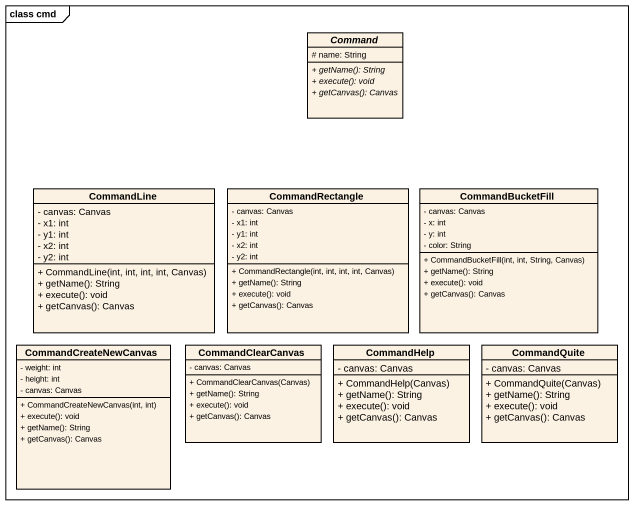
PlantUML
@startuml
mainframe class cmd
hide circle
hide empty members
skinparam classAttributeIconSize 0
abstract class Command {
  # name: String
  {abstract} + getName(): String
  {abstract} + execute(): void
  {abstract} + getCanvas(): Canvas
}
class CommandLine {
  - canvas: Canvas
  - x1: int
  - y1: int
  - x2: int
  - y2: int
  + CommandLine(int, int, int, int, Canvas)
  + getName(): String
  + execute(): void
  + getCanvas(): Canvas
}
class CommandRectangle {
  - canvas: Canvas
  - x1: int
  - y1: int
  - x2: int
  - y2: int
  + CommandRectangle(int, int, int, int, Canvas)
  + getName(): String
  + execute(): void
  + getCanvas(): Canvas
}
class CommandBucketFill {
  - canvas: Canvas
  - x: int
  - y: int
  - color: String
  + CommandBucketFill(int, int, String, Canvas)
  + getName(): String
  + execute(): void
  + getCanvas(): Canvas
}
class CommandCreateNewCanvas {
  - weight: int
  - height: int
  - canvas: Canvas
  + CommandCreateNewCanvas(int, int)
  + execute(): void
  + getName(): String
  + getCanvas(): Canvas
}
class CommandClearCanvas {
  - canvas: Canvas
  + CommandClearCanvas(Canvas)
  + getName(): String
  + execute(): void
  + getCanvas(): Canvas
}
class CommandHelp {
  - canvas: Canvas
  + CommandHelp(Canvas)
  + getName(): String
  + execute(): void
  + getCanvas(): Canvas
}
class CommandQuite {
  - canvas: Canvas
  + CommandQuite(Canvas)
  + getName(): String
  + execute(): void
  + getCanvas(): Canvas
}
@enduml
